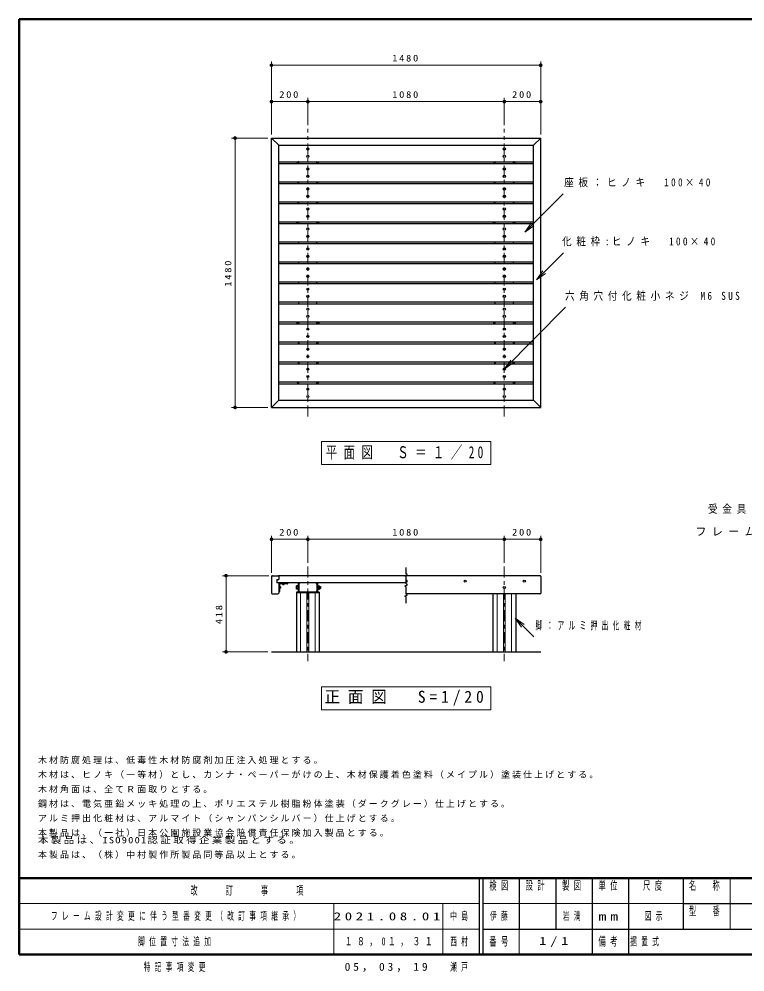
# Model space of a CAD drawing. Units: millimetres on the paper, scale 1:20. Extents: x -365 to 0, y -5 to 257.
# Drawn here: x -365 to -165.5, y -4.8 to 257 of the extents above; entities that cross this region are included whole.
import ezdxf

# ---------------------------------------------------------------- set-up
doc = ezdxf.new("R2010")
doc.units = ezdxf.units.MM
doc.linetypes.add('USER2', pattern=[6, 3, -1, 1, -1])
doc.layers.add('LY_1', color=7, linetype='Continuous', lineweight=25)
doc.layers.add('LY_3', color=7, linetype='Continuous', lineweight=13)
doc.styles.add('ＭＳ ゴシック', font='')
doc.styles.get('ＭＳ ゴシック').set_extended_font_data('MS Gothic')

# ---------------------------------------------------------------- blocks, each defined once
blk = doc.blocks.new('filled_dot')
at = {"color": 0, "linetype": 'Continuous', "lineweight": -2, "const_width": 1.25}
blk.add_lwpolyline([(-0.625, 0, 1), (0.625, 0, 1)], format="xyb", close=True, dxfattribs=at)
blk = doc.blocks.new('open_arrow')
at = {"color": 0, "linetype": 'Continuous', "lineweight": -2}
blk.add_lwpolyline([(7.5, 1.25), (0, 0), (7.5, -1.25)], dxfattribs=at)

msp = doc.modelspace()

# ---------------------------------------------------------------- linework, layer by layer
at = {"layer": 'LY_1', "lineweight": 13}
for p, q in [((-295.616, 225.315), (-295.616, 245.315)), ((-295.616, 244.315), (-221.616, 244.315)), ((-221.616, 225.315), (-221.616, 245.315)), ((-295.616, 234.315), (-285.616, 234.315)), ((-285.616, 227.815), (-285.616, 235.315)), ((-285.616, 234.315), (-231.616, 234.315)), ((-231.616, 227.815), (-231.616, 235.315)), ((-231.616, 234.315), (-221.616, 234.315)), ((-296.616, 224.315), (-306.616, 224.315)), ((-305.616, 150.315), (-305.616, 224.315)), ((-226.009, 198.424), (-215.403, 209.031)), ((-222.764, 185.361), (-215.314, 192.802)), ((-231.616, 160.815), (-214.775, 177.835)), ((-296.616, 150.315), (-306.616, 150.315)), ((-235.366, 140.965), (-281.866, 140.965)), ((-281.866, 140.965), (-281.866, 134.665)), ((-235.366, 134.665), (-235.366, 140.965)), ((-281.866, 134.665), (-235.366, 134.665)), ((-295.616, 104.835), (-295.616, 115.085)), ((-295.616, 114.085), (-285.616, 114.085)), ((-285.616, 107.585), (-285.616, 115.085)), ((-285.616, 114.085), (-231.616, 114.085)), ((-231.616, 107.585), (-231.616, 115.085)), ((-231.616, 114.085), (-221.616, 114.085)), ((-221.616, 104.835), (-221.616, 115.085)), ((-296.366, 104.085), (-309.108, 104.085)), ((-308.108, 83.175), (-308.108, 104.085)), ((-287.616, 99.425), (-287.616, 83.175)), ((-285.866, 99.425), (-285.866, 83.175)), ((-285.366, 99.425), (-285.366, 83.175)), ((-283.616, 99.425), (-283.616, 83.175)), ((-233.616, 99.085), (-233.616, 83.175)), ((-231.866, 99.085), (-231.866, 83.175)), ((-231.366, 99.085), (-231.366, 83.175)), ((-229.616, 99.085), (-229.616, 83.175)), ((-228.625, 92.427), (-223.506, 87.308)), ((-296.616, 83.175), (-309.108, 83.175)), ((-235.366, 73.585), (-281.866, 73.585)), ((-281.866, 73.585), (-281.866, 67.285)), ((-235.366, 67.285), (-235.366, 73.585)), ((-281.866, 67.285), (-235.366, 67.285))]:
    msp.add_line(p, q, dxfattribs=at)
at = {"layer": 'LY_1', "linetype": 'USER2', "lineweight": 13}
for p, q in [((-285.616, 147.815), (-285.616, 226.815)), ((-231.616, 147.815), (-231.616, 226.815)), ((-285.616, 106.585), (-285.616, 80.613)), ((-231.616, 106.585), (-231.616, 80.613))]:
    msp.add_line(p, q, dxfattribs=at)
at = {"layer": 'LY_1'}
for p, q in [((-295.616, 224.315), (-293.616, 222.315)), ((-295.616, 150.315), (-295.616, 224.315)), ((-295.616, 224.315), (-221.616, 224.315)), ((-221.616, 224.315), (-223.616, 222.315)), ((-221.616, 150.315), (-221.616, 224.315)), ((-293.616, 152.315), (-293.616, 222.315)), ((-293.616, 222.315), (-223.616, 222.315)), ((-223.616, 152.315), (-223.616, 222.315)), ((-293.616, 217.815), (-223.616, 217.815)), ((-293.616, 217.315), (-223.616, 217.315)), ((-288.116, 217.315), (-288.116, 217.815)), ((-283.116, 217.315), (-283.116, 217.815)), ((-234.116, 217.315), (-234.116, 217.815)), ((-229.116, 217.315), (-229.116, 217.815)), ((-293.616, 212.315), (-223.616, 212.315)), ((-288.316, 211.815), (-288.316, 212.315)), ((-288.301, 211.815), (-288.301, 212.315)), ((-288.141, 211.815), (-288.141, 212.315)), ((-288.116, 211.815), (-288.116, 212.315)), ((-283.116, 211.815), (-283.116, 212.315)), ((-283.091, 211.815), (-283.091, 212.315)), ((-282.931, 211.815), (-282.931, 212.315)), ((-282.916, 211.815), (-282.916, 212.315)), ((-234.316, 211.815), (-234.316, 212.315)), ((-234.301, 211.815), (-234.301, 212.315)), ((-234.141, 211.815), (-234.141, 212.315)), ((-234.116, 211.815), (-234.116, 212.315)), ((-229.116, 211.815), (-229.116, 212.315)), ((-229.091, 211.815), (-229.091, 212.315)), ((-228.931, 211.815), (-228.931, 212.315)), ((-228.916, 211.815), (-228.916, 212.315)), ((-293.616, 211.815), (-223.616, 211.815)), ((-293.616, 206.815), (-223.616, 206.815)), ((-288.316, 206.315), (-288.316, 206.815)), ((-288.301, 206.315), (-288.301, 206.815)), ((-288.141, 206.315), (-288.141, 206.815)), ((-288.116, 206.315), (-288.116, 206.815)), ((-283.116, 206.315), (-283.116, 206.815)), ((-283.091, 206.315), (-283.091, 206.815)), ((-282.931, 206.315), (-282.931, 206.815)), ((-282.916, 206.315), (-282.916, 206.815)), ((-234.316, 206.315), (-234.316, 206.815)), ((-234.301, 206.315), (-234.301, 206.815)), ((-234.141, 206.315), (-234.141, 206.815)), ((-234.116, 206.315), (-234.116, 206.815)), ((-229.116, 206.315), (-229.116, 206.815)), ((-229.091, 206.315), (-229.091, 206.815)), ((-228.931, 206.315), (-228.931, 206.815)), ((-228.916, 206.315), (-228.916, 206.815)), ((-293.616, 206.315), (-223.616, 206.315)), ((-293.616, 201.315), (-223.616, 201.315)), ((-293.616, 200.815), (-223.616, 200.815)), ((-288.616, 200.815), (-288.616, 201.315)), ((-288.316, 200.815), (-288.316, 201.315)), ((-288.116, 200.815), (-288.116, 201.315)), ((-283.116, 200.815), (-283.116, 201.315)), ((-282.916, 200.815), (-282.916, 201.315)), ((-282.616, 200.815), (-282.616, 201.315)), ((-234.616, 200.815), (-234.616, 201.315)), ((-234.316, 200.815), (-234.316, 201.315)), ((-234.116, 200.815), (-234.116, 201.315)), ((-229.116, 200.815), (-229.116, 201.315)), ((-228.916, 200.815), (-228.916, 201.315)), ((-228.616, 200.815), (-228.616, 201.315)), ((-293.616, 195.815), (-223.616, 195.815)), ((-293.616, 195.315), (-223.616, 195.315)), ((-288.116, 195.315), (-288.116, 195.815)), ((-283.116, 195.315), (-283.116, 195.815)), ((-234.116, 195.315), (-234.116, 195.815)), ((-229.116, 195.315), (-229.116, 195.815)), ((-293.616, 190.315), (-223.616, 190.315)), ((-293.616, 189.815), (-223.616, 189.815)), ((-288.116, 189.815), (-288.116, 190.315)), ((-283.116, 189.815), (-283.116, 190.315)), ((-234.116, 189.815), (-234.116, 190.315)), ((-229.116, 189.815), (-229.116, 190.315)), ((-293.616, 184.815), (-223.616, 184.815)), ((-293.616, 184.315), (-223.616, 184.315)), ((-288.116, 184.315), (-288.116, 184.815)), ((-283.116, 184.315), (-283.116, 184.815)), ((-234.116, 184.315), (-234.116, 184.815)), ((-229.116, 184.315), (-229.116, 184.815)), ((-293.616, 179.315), (-223.616, 179.315)), ((-293.616, 178.815), (-223.616, 178.815)), ((-288.116, 178.815), (-288.116, 179.315)), ((-283.116, 178.815), (-283.116, 179.315)), ((-234.116, 178.815), (-234.116, 179.315)), ((-229.116, 178.815), (-229.116, 179.315)), ((-293.616, 173.815), (-223.616, 173.815)), ((-293.616, 173.315), (-223.616, 173.315)), ((-288.616, 173.815), (-288.616, 173.315)), ((-288.316, 173.815), (-288.316, 173.315)), ((-288.116, 173.315), (-288.116, 173.815)), ((-283.116, 173.315), (-283.116, 173.815)), ((-282.916, 173.815), (-282.916, 173.315)), ((-282.616, 173.815), (-282.616, 173.315)), ((-234.616, 173.815), (-234.616, 173.315)), ((-234.316, 173.815), (-234.316, 173.315)), ((-234.116, 173.315), (-234.116, 173.815)), ((-229.116, 173.315), (-229.116, 173.815)), ((-228.916, 173.815), (-228.916, 173.315)), ((-228.616, 173.815), (-228.616, 173.315)), ((-293.616, 168.315), (-223.616, 168.315)), ((-293.616, 167.815), (-223.616, 167.815)), ((-288.316, 168.315), (-288.316, 167.815)), ((-288.301, 168.315), (-288.301, 167.815)), ((-288.141, 168.315), (-288.141, 167.815)), ((-288.116, 167.815), (-288.116, 168.315)), ((-283.116, 167.815), (-283.116, 168.315)), ((-283.091, 168.315), (-283.091, 167.815)), ((-282.931, 168.315), (-282.931, 167.815)), ((-282.916, 168.315), (-282.916, 167.815)), ((-234.316, 168.315), (-234.316, 167.815)), ((-234.301, 168.315), (-234.301, 167.815)), ((-234.141, 168.315), (-234.141, 167.815)), ((-234.116, 167.815), (-234.116, 168.315)), ((-229.116, 167.815), (-229.116, 168.315)), ((-229.091, 168.315), (-229.091, 167.815)), ((-228.931, 168.315), (-228.931, 167.815)), ((-228.916, 168.315), (-228.916, 167.815)), ((-293.616, 162.815), (-223.616, 162.815)), ((-293.616, 162.315), (-223.616, 162.315)), ((-288.316, 162.815), (-288.316, 162.315)), ((-288.301, 162.815), (-288.301, 162.315)), ((-288.141, 162.815), (-288.141, 162.315)), ((-288.116, 162.315), (-288.116, 162.815)), ((-283.116, 162.315), (-283.116, 162.815)), ((-283.091, 162.815), (-283.091, 162.315)), ((-282.931, 162.815), (-282.931, 162.315)), ((-282.916, 162.815), (-282.916, 162.315)), ((-234.316, 162.815), (-234.316, 162.315)), ((-234.301, 162.815), (-234.301, 162.315)), ((-234.141, 162.815), (-234.141, 162.315)), ((-234.116, 162.315), (-234.116, 162.815)), ((-229.116, 162.315), (-229.116, 162.815)), ((-229.091, 162.815), (-229.091, 162.315)), ((-228.931, 162.815), (-228.931, 162.315)), ((-228.916, 162.815), (-228.916, 162.315)), ((-293.616, 157.315), (-223.616, 157.315)), ((-288.116, 156.815), (-288.116, 157.315)), ((-283.116, 156.815), (-283.116, 157.315)), ((-234.116, 156.815), (-234.116, 157.315)), ((-229.116, 156.815), (-229.116, 157.315)), ((-293.616, 156.815), (-223.616, 156.815)), ((-295.616, 150.315), (-293.616, 152.315)), ((-293.616, 152.315), (-223.616, 152.315)), ((-221.616, 150.315), (-223.616, 152.315)), ((-295.616, 150.315), (-221.616, 150.315)), ((-295.616, 103.835), (-295.616, 99.335)), ((-295.366, 104.085), (-293.866, 104.085)), ((-294.116, 103.085), (-293.616, 103.085)), ((-294.116, 103.085), (-294.116, 102.085)), ((-293.616, 103.835), (-293.616, 103.085)), ((-221.866, 104.085), (-293.366, 104.085)), ((-221.616, 103.835), (-221.616, 99.335)), ((-258.616, 102.085), (-294.116, 102.085)), ((-293.616, 102.085), (-293.616, 99.335)), ((-293.566, 99.585), (-293.616, 99.585)), ((-293.416, 101.56), (-293.416, 99.735)), ((-293.116, 100.985), (-293.416, 100.985)), ((-293.116, 100.685), (-293.416, 100.685)), ((-293.116, 100.985), (-293.116, 100.685)), ((-291.266, 101.885), (-293.091, 101.885)), ((-291.116, 102.085), (-291.116, 102.035)), ((-288.401, 101.326), (-288.751, 101.326)), ((-288.751, 100.344), (-288.751, 101.326)), ((-288.401, 101.08), (-288.751, 101.08)), ((-288.401, 100.59), (-288.751, 100.59)), ((-288.401, 100.344), (-288.751, 100.344)), ((-288.741, 99.585), (-288.741, 83.175)), ((-282.491, 99.585), (-288.741, 99.585)), ((-288.301, 101.36), (-288.401, 101.36)), ((-288.401, 101.36), (-288.401, 100.31)), ((-288.301, 100.31), (-288.401, 100.31)), ((-288.141, 101.925), (-288.301, 101.925)), ((-288.301, 101.925), (-288.301, 99.585)), ((-288.141, 101.925), (-288.141, 99.585)), ((-288.116, 101.765), (-288.116, 99.905)), ((-283.116, 101.765), (-283.116, 99.905)), ((-282.931, 101.925), (-283.091, 101.925)), ((-283.091, 101.925), (-283.091, 99.585)), ((-282.931, 101.925), (-282.931, 99.585)), ((-282.931, 101.295), (-282.806, 101.295)), ((-282.931, 100.375), (-282.806, 100.375)), ((-282.806, 101.326), (-282.406, 101.326)), ((-282.806, 100.344), (-282.806, 101.326)), ((-282.806, 101.08), (-282.406, 101.08)), ((-282.806, 100.59), (-282.406, 100.59)), ((-282.806, 100.344), (-282.406, 100.344)), ((-282.491, 99.585), (-282.491, 83.175)), ((-282.406, 100.344), (-282.406, 101.326)), ((-282.406, 101.085), (-282.151, 101.085)), ((-282.406, 100.585), (-282.151, 100.585)), ((-282.151, 101.085), (-282.151, 100.585)), ((-295.366, 99.085), (-293.866, 99.085)), ((-282.491, 99.425), (-288.741, 99.425)), ((-221.866, 99.085), (-258.616, 99.085)), ((-234.741, 99.085), (-234.741, 83.175)), ((-228.491, 99.085), (-228.491, 83.175)), ((-295.616, 83.175), (-221.616, 83.175))]:
    msp.add_line(p, q, dxfattribs=at)
msp.add_lwpolyline([(-258.616, 96.513), (-258.616, 98.244), (-258.963, 98.444), (-258.27, 98.844), (-258.616, 99.044), (-258.616, 101.044), (-258.963, 101.244), (-258.27, 101.644), (-258.616, 101.844), (-258.616, 103.844), (-258.963, 104.044), (-258.27, 104.444), (-258.616, 104.644), (-258.616, 106.375)], dxfattribs=at)
for centre in [(-285.616, 221.315), (-231.616, 221.315), (-285.616, 219.315), (-231.616, 219.315), (-285.616, 215.815), (-231.616, 215.815), (-285.616, 213.815), (-231.616, 213.815), (-285.616, 210.315), (-231.616, 210.315), (-285.616, 208.315), (-231.616, 208.315), (-285.616, 204.815), (-231.616, 204.815), (-285.616, 202.815), (-231.616, 202.815), (-285.616, 199.315), (-231.616, 199.315), (-285.616, 197.315), (-231.616, 197.315), (-285.616, 193.815), (-231.616, 193.815), (-285.616, 191.815), (-231.616, 191.815), (-285.616, 188.315), (-231.616, 188.315), (-285.616, 186.315), (-231.616, 186.315), (-285.616, 182.815), (-285.616, 180.815), (-231.616, 182.815), (-231.616, 180.815), (-285.616, 177.315), (-285.616, 175.315), (-231.616, 177.315), (-231.616, 175.315), (-285.616, 171.815), (-231.616, 171.815), (-285.616, 169.815), (-231.616, 169.815), (-285.616, 166.315), (-231.616, 166.315), (-285.616, 164.315), (-231.616, 164.315), (-285.616, 160.815), (-231.616, 160.815), (-285.616, 158.815), (-231.616, 158.815), (-285.616, 155.315), (-231.616, 155.315), (-285.616, 153.315), (-231.616, 153.315), (-242.366, 102.585), (-226.116, 102.585), (-231.616, 100.835)]:
    msp.add_circle(centre, 0.3, dxfattribs=at)
for centre, radius, start, end in [((-288.116, 217.315), 0.5, 89.99993, 179.99996), ((-288.116, 217.315), 0.2, 89.99993, 179.99996), ((-283.116, 217.315), 0.5, 359.99995, 89.99993), ((-283.116, 217.315), 0.2, 359.99995, 89.99993), ((-234.116, 217.315), 0.5, 89.99993, 179.99991), ((-234.116, 217.315), 0.2, 89.99993, 179.99991), ((-229.116, 217.315), 0.5, 359.99989, 89.99993), ((-229.116, 217.315), 0.2, 359.99989, 89.99993), ((-288.116, 157.315), 0.5, 179.99998, 270.00003), ((-288.116, 157.315), 0.2, 179.99998, 270.00003), ((-283.116, 157.315), 0.2, 270.00002, 0), ((-283.116, 157.315), 0.5, 270.00002, 0), ((-234.116, 157.315), 0.5, 180.00004, 270.00002), ((-234.116, 157.315), 0.2, 180.00004, 270.00002), ((-229.116, 157.315), 0.2, 270.00002, 0.00005), ((-229.116, 157.315), 0.5, 270.00002, 0.00005), ((-295.366, 103.835), 0.25, 89.99998, 179.99996), ((-293.866, 103.835), 0.25, 0, 89.99998), ((-293.366, 103.835), 0.25, 89.99998, 179.99996), ((-258.616, 102.585), 0.3, 269.99996, 89.99998), ((-221.866, 103.835), 0.25, 0, 89.99998), ((-293.566, 99.735), 0.15, 269.99996, 0), ((-293.091, 101.56), 0.325, 89.99998, 179.99996), ((-292.454, 101.872), 0.175, 175.55988, 255.08694), ((-292.366, 102.2), 0.515, 255.08696, 284.913), ((-292.279, 101.872), 0.175, 284.913, 4.44006), ((-291.266, 102.035), 0.15, 269.99996, 0), ((-287.796, 101.765), 0.32, 89.99998, 179.99996), ((-287.796, 99.905), 0.32, 179.99996, 269.99995), ((-283.436, 101.765), 0.32, 0, 89.99998), ((-283.436, 99.905), 0.32, 269.99996, 0), ((-295.366, 99.335), 0.25, 179.99996, 270), ((-293.866, 99.335), 0.25, 270.00002, 0), ((-221.866, 99.335), 0.25, 269.99996, 0)]:
    msp.add_arc(centre, radius, start, end, dxfattribs=at)
at = {"layer": 'LY_3', "lineweight": 50}
for p, q in [((-365, 257), (-365, 0)), ((0, 257), (-365, 257)), ((-365, 21), (0, 21)), ((-365, 0), (0, 0))]:
    msp.add_line(p, q, dxfattribs=at)
at = {"layer": 'LY_3', "color": 211, "lineweight": 25}
for p, q in [((-238.5, 21), (-238.5, 0)), ((-237.5, 21), (-237.5, 0)), ((-227.5, 21), (-227.5, 7)), ((-217.5, 21), (-217.5, 7)), ((-207.5, 21), (-207.5, 0)), ((-197.5, 21), (-197.5, 7)), ((-182.5, 21), (-182.5, 7)), ((-182.5, 14), (-70, 14)), ((-237.5, 7), (0, 7))]:
    msp.add_line(p, q, dxfattribs=at)
at = {"layer": 'LY_3'}
for p, q in [((-169.5, 21), (-169.5, 7)), ((-365, 14), (-238.5, 14)), ((-278.5, 14), (-278.5, 0)), ((-248.5, 14), (-248.5, 0)), ((-237.5, 14), (-182.5, 14)), ((-365, 7), (-238.5, 7)), ((-227.5, 7), (-227.5, 0))]:
    msp.add_line(p, q, dxfattribs=at)
at = {"layer": 'LY_3', "lineweight": 25}
msp.add_line((-197.5, 7), (-197.5, 0), dxfattribs=at)

# ---------------------------------------------------------------- block references
at = {"layer": 'LY_1', "lineweight": 13, "xscale": 0.4, "yscale": 0.4}
for p in [(-295.616, 244.315), (-295.616, 234.315), (-295.616, 114.085)]:
    msp.add_blockref('filled_dot', p, dxfattribs=at)
for name, p, rotation in [('filled_dot', (-221.616, 244.315), 180), ('filled_dot', (-285.616, 234.315), 180), ('filled_dot', (-231.616, 234.315), 180), ('filled_dot', (-221.616, 234.315), 180), ('filled_dot', (-305.616, 224.315), 270), ('open_arrow', (-226.009, 198.424), 45), ('open_arrow', (-222.764, 185.361), 45), ('open_arrow', (-231.616, 160.815), 45.3), ('filled_dot', (-305.616, 150.315), 90), ('filled_dot', (-285.616, 114.085), 180), ('filled_dot', (-231.616, 114.085), 180), ('filled_dot', (-221.616, 114.085), 180), ('filled_dot', (-308.108, 104.085), 270), ('open_arrow', (-228.625, 92.427), 315), ('filled_dot', (-308.108, 83.175), 90)]:
    msp.add_blockref(name, p, dxfattribs=dict(at, rotation=rotation))

# ---------------------------------------------------------------- texts
at = {"layer": 'LY_1', "style": 'ＭＳ ゴシック'}
for s, insert, char_height, attachment_point in [('\\T1.33;\\W1.15;1480', (-258.616, 245.315), 1.833, 8), ('\\T1.33;\\W1.15;200', (-290.616, 235.315), 1.833, 8), ('\\T1.33;\\W1.15;1080', (-258.616, 235.315), 1.833, 8), ('\\T1.33;\\W1.15;200', (-226.616, 235.315), 1.833, 8), ('\\T1.5;\\W0.85;座板：ヒノキ\u3000100×40', (-215.164, 212.031), 2.199, 4), ('\\T1.5;\\W0.85;化粧枠:ヒノキ\u3000100×40', (-215.734, 195.802), 2.199, 4), ('\\T1.5;\\W0.85;六角穴付化粧小ネジ\\~M6\\~SUS', (-214.943, 180.835), 2.199, 4), ('\\T1.56;\\W0.7;平面図\u3000Ｓ＝１／20', (-258.616, 137.815), 3.299, 5), ('\\T1.5;\\W0.85;受金具:ＰＬ－3.2', (-175.602, 122.312), 2.199, 4), ('\\T1.33;\\W1.15;200', (-290.616, 115.085), 1.833, 8), ('\\T1.33;\\W1.15;1080', (-258.616, 115.085), 1.833, 8), ('\\T1.33;\\W1.15;200', (-226.616, 115.085), 1.833, 8), ('\\T1.5;フレーム:PL-3.2', (-179.059, 116.157), 2.199, 4), ('\\T1.64;\\W0.6;脚：アルミ押出化粧材', (-223.037, 90.308), 2.199, 4), ('\\T1.5;\\W0.95;正面図\u3000S=1/20', (-258.616, 70.435), 3.299, 5), ('\\T1.23;木材防腐処理は、低毒性木材防腐剤加圧注入処理とする。', (-359.8, 52.343), 1.76, 7), ('\\T1.23;木材は、ヒノキ（一等材）とし、カンナ・ペーパーがけの上、木材保護着色塗料（メイプル）塗装仕上げとする。', (-359.8, 48.343), 1.76, 7), ('\\T1.23;木材角面は、全てＲ面取りとする。', (-359.8, 44.343), 1.76, 7), ('\\T1.23;鋼材は、電気亜鉛メッキ処理の上、ポリエステル樹脂粉体塗装（ダークグレー）仕上げとする。', (-359.8, 40.343), 1.76, 7), ('\\T1.23;アルミ押出化粧材は、アルマイト（シャンパンシルバー）仕上げとする。', (-359.8, 36.343), 1.76, 7), ('\\T1.23;本製品は、（一社）日本公園施設業協会賠償責任保険加入製品とする。', (-359.8, 32.343), 1.76, 7), ('\\T1.23;\\W1.2;本製品は、ISO9001認証取得企業製品とする。', (-359.8, 32.343), 1.76, 1), ('\\T1.23;本製品は、（株）中村製作所製品同等品以上とする。', (-359.8, 28.343), 1.76, 1), ('\\T1.64;\\W0.6;フレーム設計変更に伴う型番変更（改訂事項継承）', (-356.25, 10.5), 2.199, 4), ('\\T1.5;\\W1.35;2021.08.01', (-278.5, 10.5), 2.199, 4), ('\\T1.64;\\W0.6;中島', (-246.5, 10.5), 2.199, 4), ('\\T1.64;\\W0.6;伊藤', (-232.5, 10.5), 2.199, 5), ('\\T1.64;\\W0.6;岩満', (-212.5, 10.5), 2.199, 5), ('\\T1.64;\\W0.6;図示', (-190, 10.5), 2.199, 5), ('\\T1.64;\\W0.6;脚位置寸法追加', (-332.25, 3.5), 2.199, 4), ('\\T1.57;\\W0.7;１８，0１，３１', (-275.5, 3.5), 2.199, 4), ('\\T1.64;\\W0.6;西村', (-246.5, 3.5), 2.199, 4), ('\\T1.5;\\W1.35;1/1', (-217.5, 3.5), 2.199, 5), ('\\T1.64;\\W0.6;据置式', (-192.5, 3.5), 2.199, 5), ('\\T1.64;\\W0.6;特記事項変更', (-330.75, -3.5), 2.199, 4), ('\\T1.5;\\W1.05;05，03，19', (-275.5, -3.5), 2.199, 4), ('\\T1.64;\\W0.6;瀬戸', (-246.5, -3.5), 2.199, 4)]:
    msp.add_mtext(s, dxfattribs=dict(at, insert=insert, char_height=char_height, attachment_point=attachment_point))
at = {"layer": 'LY_1', "char_height": 1.833, "attachment_point": 8, "rotation": 90, "style": 'ＭＳ ゴシック'}
for s, insert in [('\\T1.33;\\W1.15;1480', (-306.616, 187.315)), ('\\T1.33;\\W1.15;418', (-309.108, 93.63))]:
    msp.add_mtext(s, dxfattribs=dict(at, insert=insert))
at = {"layer": 'LY_3', "color": 4, "char_height": 2.346, "style": 'ＭＳ ゴシック'}
for s, insert, attachment_point in [('\\T1.64;\\W0.6;改\u3000\u3000訂\u3000\u3000事\u3000\u3000項', (-301.75, 17.5), 5), ('\\T1.64;\\W0.6;検図', (-232.5, 20.167), 2), ('\\T1.64;\\W0.6;設計', (-222.5, 20.167), 2), ('\\T1.64;\\W0.6;製図', (-212.5, 20.167), 2), ('\\T1.64;\\W0.6;単位', (-202.5, 20.167), 2), ('\\T1.64;\\W0.6;尺度', (-190.25, 20.167), 2), ('\\T1.64;\\W0.6;名\u3000称', (-176, 20.167), 2), ('\\T1.64;\\W0.6;型\u3000番', (-176, 13.167), 2), ('\\T1.5;\\W1.35;mm', (-202.5, 10.5), 5), ('\\T1.64;\\W0.6;番号', (-232.5, 3.5), 5), ('\\T1.64;\\W0.6;備考', (-202.5, 3.5), 5)]:
    msp.add_mtext(s, dxfattribs=dict(at, insert=insert, attachment_point=attachment_point))

doc.saveas('drawing.dxf')
